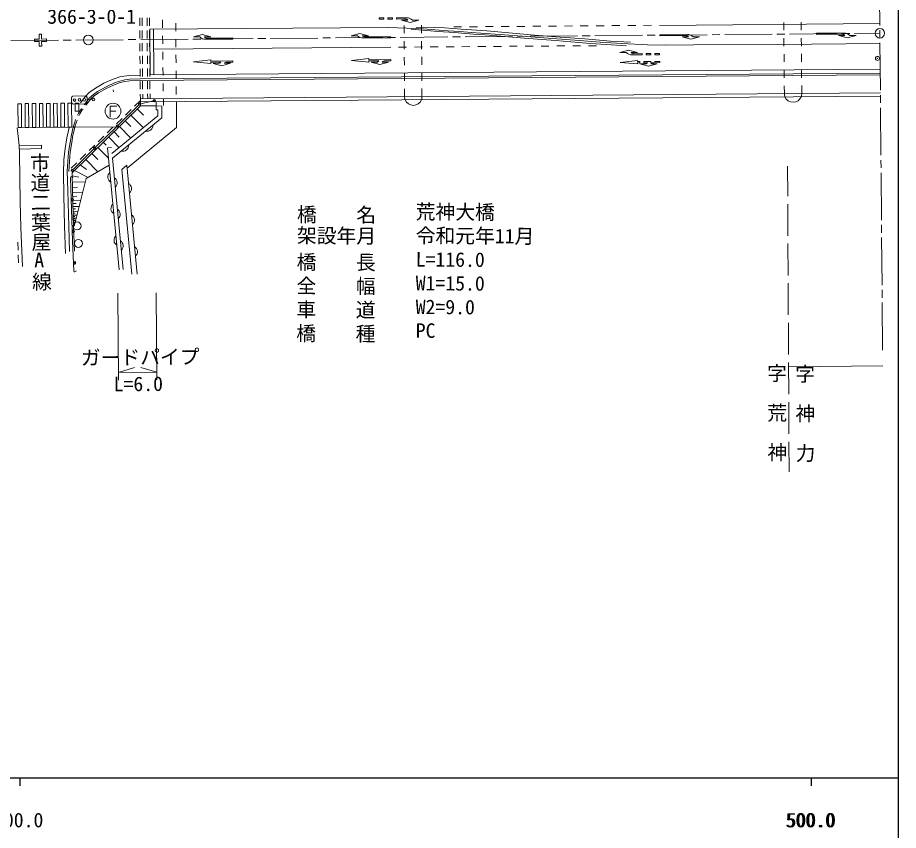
# Model space of a CAD drawing. Units: millimetres, scale not verified. Extents: x 40000 to 680000, y 20000 to 380000.
# Drawn here: x 467707 to 579000, y 198357 to 300972 of the extents above; entities that cross this region are included whole.
import ezdxf
from ezdxf.enums import TextEntityAlignment as Align

# ---------------------------------------------------------------- set-up
doc = ezdxf.new("R2010")
doc.units = ezdxf.units.MM
doc.header["$LTSCALE"] = 1000
doc.header["$PDMODE"] = 32
doc.header["$PDSIZE"] = 500
doc.linetypes.add('CHAIN', pattern=[18.5, 12, -1.5, 3.5, -1.5])
for name, color, linetype, lineweight in [('M-BGD', 7, 'Continuous', 13), ('M-BMK', 2, 'CHAIN', 13), ('M-BMK-ROW', 30, 'Continuous', 13), ('M-BMK-SRVR', 3, 'Continuous', 13), ('M-STR-HTXT', 7, 'Continuous', 13), ('M-STR-STR1', 1, 'Continuous', 13), ('M-STR-STRC', 7, 'Continuous', 13), ('M-TTL-BAND', 7, 'Continuous', 25)]:
    doc.layers.add(name, color=color, linetype=linetype, lineweight=lineweight)
doc.layers.add('M-BMK-HTXT', color=7, linetype='Continuous')
doc.styles.add('@ＭＳ ゴシック', font='')
doc.styles.add('ＭＳ ゴシック', font='')
doc.styles.get('@ＭＳ ゴシック').set_extended_font_data('@MS Gothic')
doc.styles.get('ＭＳ ゴシック').set_extended_font_data('MS Gothic')

msp = doc.modelspace()

# ---------------------------------------------------------------- linework, layer by layer
at = {"layer": 'M-BGD'}
for p, q in [((483130, 300927), (483138, 299927)), ((483430, 300930), (483438, 299930)), ((484060, 300935), (484068, 299935)), ((484360, 300937), (484368, 299937)), ((486011, 300675), (486022, 299675)), ((487682, 300263), (487691, 299263)), ((516535, 299991), (516543, 298991)), ((518735, 300009), (518743, 299009)), ((523808, 299808), (522808, 299800)), ((525808, 299824), (524808, 299816)), ((527808, 299840), (526808, 299832)), ((529808, 299857), (528808, 299849)), ((531807, 299873), (530807, 299865)), ((533807, 299889), (532807, 299881)), ((535807, 299905), (534807, 299897)), ((537807, 299921), (536807, 299913)), ((539807, 299937), (538807, 299929)), ((541807, 299954), (540807, 299946)), ((543807, 299970), (542807, 299962)), ((545807, 299986), (544807, 299978)), ((547807, 300002), (546807, 299994)), ((564518, 300370), (564526, 299371)), ((566718, 300388), (566726, 299388)), ((483143, 299327), (483151, 298327)), ((483443, 299330), (483451, 298330)), ((484073, 299335), (484081, 298335)), ((484373, 299337), (484381, 298337)), ((486033, 298675), (486044, 297675)), ((564534, 298371), (564543, 297371)), ((566734, 298388), (566743, 297388)), ((483156, 297727), (483165, 296727)), ((483456, 297730), (483465, 296730)), ((484086, 297735), (484095, 296735)), ((484386, 297737), (484395, 296737)), ((487699, 298263), (487707, 297263)), ((516850, 297256), (515852, 297248)), ((516550, 297991), (516558, 296991)), ((518850, 297270), (517850, 297263)), ((518750, 298009), (518758, 297009)), ((520850, 297284), (519850, 297277)), ((522850, 297299), (521850, 297292)), ((524850, 297313), (523850, 297306)), ((526850, 297328), (525850, 297320)), ((528850, 297342), (527850, 297335)), ((530850, 297357), (529850, 297349)), ((532850, 297371), (531850, 297364)), ((534850, 297385), (533850, 297378)), ((536850, 297400), (535850, 297393)), ((538850, 297414), (537850, 297407)), ((540850, 297429), (539850, 297422)), ((483170, 296127), (483178, 295127)), ((483470, 296130), (483478, 295130)), ((484100, 296135), (484108, 295135)), ((484400, 296137), (484408, 295137)), ((486055, 296675), (486066, 295675)), ((487715, 296263), (487724, 295263)), ((564551, 296371), (564559, 295371)), ((566751, 296388), (566759, 295388)), ((516566, 295991), (516573, 294991)), ((518766, 296009), (518773, 295009)), ((483183, 294527), (483191, 293527)), ((483483, 294530), (483491, 293530)), ((484113, 294535), (484121, 293535)), ((484413, 294538), (484421, 293538)), ((486077, 294675), (486087, 293675)), ((487732, 294263), (487740, 293263)), ((516581, 293991), (516589, 292991)), ((518781, 294009), (518789, 293009)), ((564567, 294371), (564575, 293371)), ((566767, 294388), (566775, 293388)), ((483196, 292927), (483204, 291927)), ((483496, 292930), (483504, 291930)), ((484126, 292935), (484134, 291935)), ((484426, 292938), (484434, 291938)), ((479833, 291612), (479800, 291860)), ((486098, 292675), (486109, 291675)), ((487749, 292263), (487757, 291263)), ((516597, 291991), (516604, 290991)), ((518796, 292009), (518804, 291009)), ((564584, 292371), (564592, 291374)), ((566783, 292388), (566792, 291391)), ((476417, 290327), (476800, 290837)), ((476576, 290207), (476960, 290717)), ((483184, 290483), (482469, 289783)), ((483209, 291327), (483214, 290721)), ((483509, 291330), (483514, 290724)), ((484139, 291335), (484144, 290729)), ((484439, 291338), (484444, 290731)), ((486120, 290676), (486129, 289877)), ((483226, 289828), (474591, 281376)), ((475410, 288926), (475718, 289433)), ((475718, 289433), (475769, 289502)), ((475883, 289320), (475970, 289436)), ((476132, 289980), (476417, 290327)), ((476335, 289912), (476571, 290200)), ((476417, 290327), (476571, 290200)), ((480262, 289787), (479387, 289787)), ((479387, 289787), (479387, 288412)), ((482041, 289364), (481326, 288664)), ((482830, 289440), (483611, 288642)), ((485209, 289821), (485200, 289321)), ((485205, 290337), (485209, 289821)), ((487764, 290358), (487791, 287108)), ((475263, 288641), (475410, 288926)), ((475457, 288580), (475585, 288828)), ((475585, 288828), (475883, 289320)), ((479387, 289162), (480137, 289162)), ((482032, 288659), (483594, 287063)), ((474722, 287139), (474917, 287763)), ((474913, 287079), (475108, 287702)), ((474917, 287763), (475027, 288091)), ((475108, 287702), (475218, 288031)), ((480897, 288245), (480182, 287545)), ((480563, 287222), (482000, 285754)), ((481297, 287941), (482016, 287207)), ((479753, 287126), (479038, 286427)), ((479888, 286561), (480549, 285886)), ((481556, 281985), (487791, 287108)), ((478609, 286007), (477895, 285308)), ((478538, 285240), (478916, 284854)), ((479213, 285900), (480535, 284550)), ((477466, 284888), (476751, 284189)), ((477089, 283821), (477847, 283046)), ((477864, 284580), (479184, 283231)), ((479556, 284587), (479058, 284539)), ((479058, 284539), (480546, 269109)), ((476322, 283769), (475607, 283070)), ((476313, 283062), (477831, 281512)), ((481044, 269157), (479689, 283208)), ((475178, 282650), (474463, 281951)), ((474909, 281688), (476641, 280808)), ((475611, 282375), (476403, 281789)), ((480862, 281803), (481522, 282346)), ((480862, 281803), (482145, 268603)), ((482815, 268567), (481522, 282346)), ((474601, 281000), (475454, 280836)), ((474625, 280178), (476269, 280225)), ((474643, 279537), (475284, 279556)), ((474661, 278897), (475942, 278931)), ((474674, 278397), (475174, 278410)), ((474688, 277897), (475688, 277924)), ((474698, 277507), (475088, 277517)), ((474708, 277117), (475489, 277137)), ((474716, 276812), (475021, 276820)), ((474724, 276507), (475334, 276523)), ((474731, 276269), (474969, 276276)), ((474737, 276032), (475213, 276044)), ((474742, 275846), (474928, 275851)), ((474747, 275660), (475118, 275670)), ((474751, 275515), (474896, 275519)), ((474755, 275370), (475045, 275378)), ((474758, 275245), (474868, 275248)), ((474761, 275120), (474981, 275126)), ((474764, 274995), (474839, 274997)), ((474768, 274870), (474917, 274874)), ((474893, 274780), (474774, 274620)), ((467757, 271618), (467719, 272617)), ((467819, 270019), (467780, 271018))]:
    msp.add_line(p, q, dxfattribs=at)
for points in [[(576707, 293969), (483206, 293224), (481852, 293199), (481235, 293110), (480624, 292957), (480030, 292764), (478895, 292249), (477806, 291642), (477275, 291272), (476800, 290837)], [(576708, 293769), (483209, 293024), (481868, 292999), (481274, 292914), (480679, 292765), (480102, 292577), (478985, 292070), (477913, 291473), (477400, 291115), (476935, 290690)], [(576728, 291471), (483214, 290721), (483218, 290321)], [(479689, 283208), (485923, 288329), (485920, 289808), (485209, 289821)], [(483218, 290321), (483226, 289828), (485209, 289821)], [(479631, 283808), (485422, 288565), (485421, 289317), (485200, 289321)], [(473985, 281572), (474064, 282816), (474147, 284006), (474353, 285223), (474506, 286183), (474722, 287139), (474917, 287095)], [(474184, 281559), (474264, 282802), (474346, 283982), (474550, 285191), (474703, 286146), (474917, 287095)], [(473985, 281572), (474055, 279129), (474175, 274602), (474284, 271453)], [(479268, 282362), (476376, 280651), (474893, 274780)], [(474591, 281376), (474655, 279145), (474774, 274620), (474883, 271474)]]:
    msp.add_lwpolyline(points, dxfattribs=at)
for centre, radius in [((479762, 289162), 1000), ((475227, 274677), 500), ((475390, 272465), 500)]:
    msp.add_circle(centre, radius, dxfattribs=at)
for centre, radius, start, end in [((517704, 290997), 1100, 180.44832, 201.7712), ((517704, 290997), 1100, 201.7712, 339.14729), ((517704, 290997), 1100, 339.14729, 0.4695), ((565692, 291382), 1100, 180.44832, 201.7712), ((565692, 291382), 1100, 201.7712, 339.14729), ((565692, 291382), 1100, 339.14729, 0.4695), ((484066, 287386), 750, 256.27283, 2.53303), ((480975, 284847), 750, 256.27283, 2.53303), ((479866, 280849), 750, 132.37942, 238.63962), ((479535, 280121), 750, 312.37942, 58.63962), ((481347, 279397), 750, 312.23164, 58.49184), ((480250, 276867), 750, 132.37942, 238.63962), ((479919, 276139), 750, 312.37942, 58.63962), ((481721, 275414), 750, 312.23164, 58.49184), ((480634, 272886), 750, 132.37942, 238.63962), ((480303, 272158), 750, 312.37942, 58.63962), ((482094, 271432), 750, 312.23164, 58.49184)]:
    msp.add_arc(centre, radius, start, end, dxfattribs=at)
msp.add_point((576356, 295826), dxfattribs=at)
msp.add_point((576356, 295826), dxfattribs=at)
msp.add_point((576356, 295826), dxfattribs=at)
msp.add_point((576356, 295826), dxfattribs=at)
at = {"layer": 'M-BMK'}
for p, q in [((576656, 299994), (576606, 305994)), ((576669, 298394), (576661, 299394)), ((489856, 298264), (490856, 298272)), ((491456, 298277), (497456, 298328)), ((498055, 298333), (499055, 298341)), ((499655, 298346), (505655, 298397)), ((506255, 298402), (507255, 298410)), ((507855, 298415), (513855, 298466)), ((514455, 298471), (515455, 298479)), ((516055, 298484), (522055, 298535)), ((522655, 298540), (523655, 298548)), ((524255, 298553), (530254, 298604)), ((530854, 298609), (531854, 298617)), ((532454, 298622), (538454, 298673)), ((539054, 298678), (540054, 298686)), ((540654, 298691), (546654, 298742)), ((547254, 298747), (548254, 298755)), ((548854, 298760), (554853, 298811)), ((555453, 298816), (556453, 298824)), ((557053, 298829), (563053, 298880)), ((563653, 298885), (564653, 298893)), ((565253, 298898), (571253, 298949)), ((571853, 298954), (572853, 298962)), ((573453, 298967), (576664, 298994)), ((466857, 298070), (472856, 298121)), ((473456, 298126), (474456, 298134)), ((475056, 298139), (481056, 298190)), ((481656, 298195), (482656, 298203)), ((483256, 298208), (489256, 298259)), ((576725, 291794), (576675, 297794)), ((576738, 290194), (576730, 291194)), ((576794, 283595), (576744, 289594)), ((576807, 281995), (576799, 282995)), ((576863, 275395), (576812, 281395)), ((576876, 273795), (576868, 274795)), ((576932, 267195), (576881, 273195)), ((576945, 265595), (576937, 266595)), ((577001, 258995), (576950, 264995))]:
    msp.add_line(p, q, dxfattribs=at)
at = {"layer": 'M-BMK-ROW'}
for p, q in [((565024, 278434), (565007, 282227)), ((565047, 273434), (565029, 277434)), ((565070, 268434), (565051, 272434)), ((565092, 263434), (565074, 267434)), ((565115, 258434), (565097, 262434)), ((565138, 253434), (565119, 257434)), ((565160, 248434), (565142, 252434)), ((565182, 243641), (565165, 247434))]:
    msp.add_line(p, q, dxfattribs=at)
at = {"layer": 'M-BMK-SRVR'}
for centre in [(576664, 298994), (476643, 298152)]:
    msp.add_circle(centre, 600, dxfattribs=at)
at = {"layer": 'M-STR-HTXT'}
for p, q in [((468210, 287106), (480203, 287189)), ((480380, 266183), (480472, 255183)), ((485196, 266223), (485289, 255224)), ((480464, 256183), (482459, 256800)), ((480464, 256183), (485280, 256224)), ((485280, 256224), (483275, 256807)), ((565122, 256895), (577018, 256996))]:
    msp.add_line(p, q, dxfattribs=at)
at = {"layer": 'M-STR-STR1'}
msp.add_line((576731, 291071), (483218, 290321), dxfattribs=at)
at = {"layer": 'M-STR-STRC'}
for p, q in [((513395, 300929), (513995, 300933)), ((513396, 300779), (513395, 300929)), ((513996, 300783), (513396, 300779)), ((514495, 300937), (515095, 300941)), ((515096, 300791), (514496, 300787)), ((515595, 300945), (516881, 300954)), ((516639, 300802), (515596, 300795)), ((518397, 300665), (517597, 300659)), ((514548, 299712), (484423, 299513)), ((484468, 293739), (484423, 299513)), ((484918, 293742), (484873, 299516)), ((548828, 299985), (576654, 300211)), ((469833, 298261), (470436, 298268)), ((470428, 298871), (470436, 298268)), ((489912, 298531), (490712, 298536)), ((491669, 298391), (494912, 298409)), ((494913, 298259), (494912, 298409)), ((509864, 298669), (510664, 298677)), ((514867, 298415), (511381, 298383)), ((511622, 298536), (514865, 298565)), ((514867, 298415), (514865, 298565)), ((548856, 298810), (552342, 298850)), ((548856, 298810), (548858, 298660)), ((552101, 298697), (548858, 298660)), ((553859, 298568), (553059, 298558)), ((568648, 298992), (572134, 299021)), ((568648, 298992), (568650, 298842)), ((571893, 298869), (568650, 298842)), ((573651, 298734), (572851, 298727)), ((469833, 298261), (469836, 297962)), ((469836, 297962), (470441, 297968)), ((470441, 297968), (470449, 297368)), ((470749, 297372), (470449, 297368)), ((470741, 297971), (471343, 297977)), ((470741, 297971), (470749, 297372)), ((484893, 297009), (514856, 297230)), ((494913, 298259), (491427, 298240)), ((543820, 296560), (544620, 296565)), ((546622, 296277), (545336, 296269)), ((545578, 296420), (546621, 296427)), ((547121, 296429), (547721, 296433)), ((547722, 296283), (547122, 296280)), ((548221, 296436), (548821, 296440)), ((548822, 296290), (548222, 296286)), ((548821, 296440), (548822, 296290)), ((492116, 295643), (492117, 295493)), ((492117, 295493), (494917, 295520)), ((492119, 295343), (493406, 295356)), ((492120, 295193), (492119, 295343)), ((492420, 295196), (493220, 295204)), ((494176, 295363), (494919, 295370)), ((494919, 295370), (494917, 295520)), ((512080, 295804), (512080, 295654)), ((512080, 295654), (514880, 295668)), ((512081, 295504), (513368, 295510)), ((512082, 295354), (512081, 295504)), ((512382, 295356), (513182, 295359)), ((514138, 295514), (514881, 295518)), ((514881, 295518), (514880, 295668)), ((546037, 295569), (546038, 295419)), ((546038, 295419), (546338, 295421)), ((546039, 295269), (546339, 295271)), ((546040, 295119), (546039, 295269)), ((546338, 295421), (546339, 295271)), ((546340, 295121), (547140, 295127)), ((546839, 295275), (547327, 295279)), ((548839, 295290), (548838, 295440)), ((576703, 294463), (484457, 293739)), ((474502, 290862), (474514, 290262)), ((474698, 291066), (476297, 291098)), ((476502, 290903), (476514, 290303)), ((476508, 290603), (477141, 290616)), ((476318, 290099), (474718, 290066)), ((480404, 287386), (483036, 289966)), ((483289, 290104), (484846, 290463)), ((477559, 284597), (480190, 287176)), ((467912, 284833), (470713, 284884)), ((467935, 284384), (470721, 284434)), ((470721, 284434), (470713, 284884)), ((474714, 281807), (477345, 284387))]:
    msp.add_line(p, q, dxfattribs=at)
for points in [[(513996, 300783), (513995, 300933), (513395, 300929), (513396, 300779)], [(515096, 300791), (515095, 300941), (514495, 300937), (514496, 300787)], [(547121, 296429), (547122, 296280), (547722, 296283), (547721, 296433)], [(548221, 296436), (548222, 296286), (548822, 296290), (548821, 296440)], [(548239, 295286), (548238, 295436), (548838, 295440), (548839, 295290)], [(467741, 290101), (467760, 287101), (468210, 287106), (468191, 290106)], [(468645, 290111), (468665, 287108), (469115, 287113), (469095, 290116)], [(469549, 290121), (469569, 287114), (470019, 287119), (469999, 290126)], [(470454, 290131), (470473, 287120), (470923, 287125), (470904, 290136)], [(471358, 290141), (471377, 287126), (471827, 287131), (471808, 290146)], [(472262, 290151), (472281, 287132), (472731, 287137), (472712, 290156)], [(473166, 290161), (473186, 287138), (473635, 287143), (473616, 290166)], [(474070, 290171), (474090, 287142), (474540, 287147), (474520, 290176)], [(474981, 289168), (475431, 289173), (475424, 290186), (474974, 290181)]]:
    msp.add_lwpolyline(points, close=True, dxfattribs=at)
for points in [[(516639, 300802), (515596, 300795), (515595, 300945), (516881, 300954)], [(518397, 300665), (517299, 300357), (516197, 300649), (516997, 300655)], [(514548, 299712), (516887, 299641), (518964, 299539), (520976, 299395), (522094, 299310), (523532, 299211), (525603, 299071)], [(517444, 299534), (520830, 299240), (522914, 299074), (525267, 298878), (526788, 298785)], [(527000, 299294), (523754, 299510), (521648, 299664), (519027, 299769), (518058, 299743)], [(470441, 298882), (470728, 298875), (470736, 298271)], [(470736, 298271), (471340, 298277), (471343, 297977)], [(489912, 298531), (491010, 298837), (492112, 298544), (491312, 298539)], [(509864, 298669), (510961, 298979), (512064, 298690), (511264, 298682)], [(576675, 297693), (563732, 297599), (553120, 297532), (549604, 297511), (547279, 297541), (544075, 297693), (541337, 297888), (538678, 298085), (535275, 298352), (532016, 298592), (528685, 298831), (525603, 299071)], [(544632, 297421), (542066, 297588), (540093, 297712), (537607, 297906), (535687, 298067), (531727, 298391), (526788, 298785)], [(527000, 299294), (533030, 298779), (536267, 298521), (539398, 298289), (542613, 298015), (545133, 297857)], [(553859, 298568), (552763, 298255), (551659, 298542), (552459, 298551)], [(573651, 298734), (572553, 298425), (571451, 298715), (572251, 298722)], [(543820, 296560), (544918, 296866), (546020, 296573), (545220, 296568)], [(545578, 296420), (546621, 296427), (546622, 296277), (545336, 296269)], [(492116, 295643), (489918, 295397), (492120, 295193)], [(492420, 295196), (493523, 294907), (494620, 295218), (493820, 295210)], [(512080, 295804), (509881, 295569), (512082, 295354)], [(512382, 295356), (513483, 295061), (514582, 295366), (513782, 295362)], [(546037, 295569), (543839, 295326), (546040, 295119)], [(546340, 295121), (547443, 294830), (548540, 295138), (547740, 295132)], [(547738, 295432), (546838, 295425), (546839, 295275), (547327, 295279)], [(547738, 295432), (547739, 295282), (548096, 295285)], [(483205, 293726), (481899, 293673), (480770, 293519), (479793, 293197), (478611, 292679), (477549, 292077), (476768, 291500), (476191, 290910), (475667, 290219)], [(467635, 287051), (467836, 285643), (467912, 284833), (467964, 283808), (468050, 277700), (468110, 274493), (468324, 269534)], [(473761, 271213), (473631, 274654), (473526, 278541), (473493, 281360), (473544, 283023), (473720, 284470), (473943, 285783), (474221, 287085)], [(474798, 269000), (474622, 272786), (474497, 276795), (474374, 280751)]]:
    msp.add_lwpolyline(points, dxfattribs=at)
for centre, radius in [((474908, 290570), 167), ((475508, 290582), 167), ((476108, 290595), 167), ((477307, 290619), 167), ((484992, 290496), 150), ((484992, 290496), 120), ((484992, 290496), 100), ((483143, 290071), 150), ((483143, 290071), 120), ((483143, 290071), 100), ((480297, 287281), 150), ((480297, 287281), 120), ((480297, 287281), 100), ((477452, 284492), 150), ((477452, 284492), 120), ((477452, 284492), 100), ((474607, 281702), 150), ((474607, 281702), 120), ((474607, 281702), 100), ((474600, 277997), 128), ((474600, 277997), 100), ((474725, 273999), 128), ((474725, 273999), 100), ((474892, 270005), 128), ((474892, 270005), 100)]:
    msp.add_circle(centre, radius, dxfattribs=at)
for centre, radius, start, end in [((516643, 300302), 500, 44.84257, 90.41559), ((516888, 299954), 1000, 44.84257, 90.41558), ((491422, 299240), 1000, 224.74581, 270.31882), ((491667, 298891), 500, 224.74581, 270.31883), ((511372, 299383), 1000, 224.95004, 270.52305), ((511618, 299035), 500, 224.95004, 270.52306), ((552106, 298197), 500, 45.0901, 90.66312), ((552353, 297850), 1000, 45.0901, 90.66311), ((571897, 298369), 500, 44.91446, 90.48748), ((572143, 298021), 1000, 44.91446, 90.48747), ((545330, 297269), 1000, 224.76548, 270.33849), ((545575, 296920), 500, 224.76548, 270.33849), ((493941, 294511), 1000, 122.34387, 136.12854), ((494181, 294863), 500, 90.55552, 136.12854), ((493941, 294511), 1000, 90.55553, 90.55555), ((513899, 294663), 1000, 122.06394, 135.84861), ((514140, 295014), 500, 90.27559, 135.84861), ((513899, 294663), 1000, 90.2756, 90.27562), ((547860, 294433), 1000, 122.23547, 136.02013), ((548100, 294785), 500, 90.44712, 136.02013), ((474816, 290757), 331, 110.87459, 161.46664), ((476226, 290820), 288, 16.70212, 75.6391), ((474799, 290354), 299, 197.94969, 254.39154), ((476244, 290366), 277, 285.48415, 346.85708), ((474524, 280756), 150, 1.77543, 181.77543), ((474600, 277997), 159, 209.84791, 153.70294), ((474725, 273999), 159, 209.85332, 153.70835), ((474892, 270005), 159, 210.74244, 154.59746), ((474948, 269007), 150, 182.66995, 2.66995)]:
    msp.add_arc(centre, radius, start, end, dxfattribs=at)
at = {"layer": 'M-TTL-BAND'}
for p, q in [((579000, 20000), (579000, 370000)), ((40000, 205000), (579000, 205000)), ((468000, 205000), (468000, 204000)), ((568000, 205000), (568000, 204000))]:
    msp.add_line(p, q, dxfattribs=at)

# ---------------------------------------------------------------- texts
at = {"layer": 'M-BGD', "style": 'ＭＳ ゴシック'}
msp.add_text('366-3-0-1', height=1833, dxfattribs=at).set_placement((471454, 299648), align=Align.BOTTOM_LEFT)
at = {"layer": 'M-BGD'}
for s, rotation, style, p in [('荒神大橋', 359.642, 'ＭＳ ゴシック', (518000, 275000)), ('架設年月', 359.642, 'ＭＳ ゴシック', (503000, 272000)), ('令和元年11月', 359.642, 'ＭＳ ゴシック', (518000, 272000)), ('L=116.0', 359.642, 'ＭＳ ゴシック', (518000, 269000)), ('W1=15.0', 359.642, 'ＭＳ ゴシック', (518000, 266000)), ('W2=9.0', 359.642, 'ＭＳ ゴシック', (518000, 263000)), ('PC', 359.642, 'ＭＳ ゴシック', (518000, 260000)), ('ガードパイプ', 0.482, 'ＭＳ ゴシック', (475708, 256572)), ('字\u3000荒\u3000神', 270.26, '@ＭＳ ゴシック', (562156, 257345)), ('字\u3000神\u3000力', 270.26, '@ＭＳ ゴシック', (565714, 257251)), ('L=6.0', 0.482, 'ＭＳ ゴシック', (479851, 253236))]:
    msp.add_text(s, height=1833, rotation=rotation, dxfattribs=dict(at, style=style)).set_placement(p, align=Align.BOTTOM_LEFT)
at = {"layer": 'M-BGD', "char_height": 1833, "attachment_point": 7, "rotation": 359.642, "style": 'ＭＳ ゴシック'}
for s, insert in [('\\T3;橋名', (503000, 275000)), ('\\T3;橋長', (502962, 269000)), ('\\T3;全幅', (502944, 266000)), ('\\T3;車道', (502925, 263000)), ('\\T3;橋種', (502906, 260000))]:
    msp.add_mtext(s, dxfattribs=dict(at, insert=insert))
at = {"layer": 'M-BMK-HTXT'}
for s, rotation, style, p in [('市道二葉屋\u3000線', 270.904, '@ＭＳ ゴシック', (469025, 283885)), ('A', 0.904, 'ＭＳ ゴシック', (469822, 268893))]:
    msp.add_text(s, height=1833, rotation=rotation, dxfattribs=dict(at, style=style)).set_placement(p, align=Align.BOTTOM_LEFT)
at = {"layer": 'M-TTL-BAND', "style": 'ＭＳ ゴシック'}
for s, p in [('400.0', (467844, 198195)), ('500.0', (567844, 198195)), ('500.0', (568000, 198195))]:
    msp.add_text(s, height=1833, dxfattribs=at).set_placement(p, align=Align.BOTTOM_CENTER)

doc.saveas('drawing.dxf')
